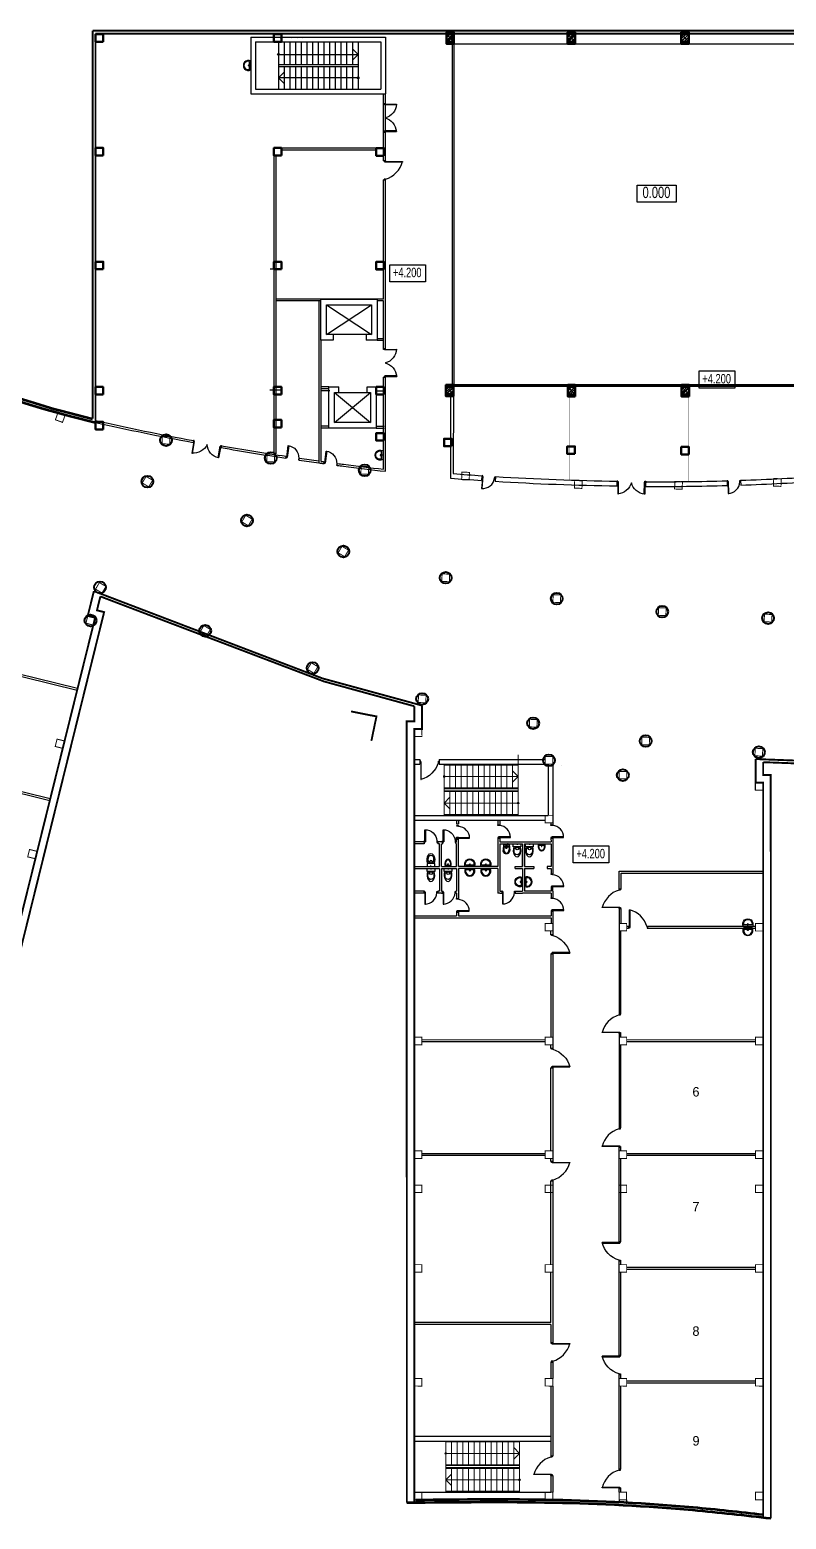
# Model space of a CAD drawing. Header units: millimetres. Extents: x 72758 to 367830, y 150032 to 293149.
# Drawn here: x 284293 to 324189, y 151058 to 229614 of the extents above; entities that cross this region are included whole.
import ezdxf

# ---------------------------------------------------------------- set-up
doc = ezdxf.new("R2010")
doc.units = ezdxf.units.MM
for name, color, linetype in [('2', 5, 'Continuous'), ('3', 7, 'Continuous'), ('4', 34, 'Continuous'), ('columns', 192, 'Continuous')]:
    doc.layers.add(name, color=color, linetype=linetype)
doc.styles.get("Standard").update_dxf_attribs({"font": 'Arial.ttf'})
doc.linetypes.add('ограждение1', pattern='A,0.25,-0.1,[133,ltypeshp.shx,S=0.1,R=0,X=-0.1,Y=0],-0.1,1', length=1.45)
pattern_1 = [(45, (-256826.88, 321865.63), (-70.710678, 70.710678), [])]

# ---------------------------------------------------------------- blocks, each defined once
blk = doc.blocks.new('Z$W@#52')
at = {"layer": 'columns', "lineweight": 0, "ltscale": 2000, "const_width": 50}
blk.add_lwpolyline([(22, 237), (225, 582), (569, 379), (366, 34), (22, 237)], dxfattribs=at)
blk = doc.blocks.new('Z$W@#11163')
at = {"layer": '4', "linetype": 'Continuous'}
for points in [[(39, 39), (39, 971), (70, 971), (70, 39)], [(0, 78), (39, 78), (39, 0), (0, 0)], [(1010, 78), (971, 78), (971, 0), (1010, 0)]]:
    blk.add_lwpolyline(points, close=True, dxfattribs=at)
blk.add_arc((-276, -289), 1298, 16.40182, 75.97331, dxfattribs=at)
blk = doc.blocks.new('A$C3D377017')
at = {"color": 7, "ltscale": 500}
blk.add_line((0, 200), (50, 200), dxfattribs=at)
at = {"layer": '3', "color": 1, "ltscale": 500}
for p, q in [((0, 400), (156, 400)), ((0, 0), (0, 400)), ((156, 400), (156, 0)), ((156, 0), (0, 0))]:
    blk.add_line(p, q, dxfattribs=at)
blk.add_circle((252, 203), 71.8, dxfattribs=at)
for centre, major_axis, ratio, start_param, end_param in [((340, 200), (-350, 0), 0.571429, 1.016241, 5.266944), ((373, 200), (214, 0), 0.738802, -1.570796, 4.712389)]:
    blk.add_ellipse(centre, major_axis=major_axis, ratio=ratio, start_param=start_param, end_param=end_param, dxfattribs=at)
blk = doc.blocks.new('A$C009F597E')
at = {"color": 7, "ltscale": 500}
blk.add_line((400, 270), (350, 270), dxfattribs=at)
at = {"layer": '3', "color": 1, "ltscale": 500}
for p, q in [((325, 63), (325, 477)), ((400, 33), (400, 508))]:
    blk.add_line(p, q, dxfattribs=at)
blk.add_circle((287, 273), 23.5, dxfattribs=at)
for centre, radius, start, end in [((270, 270), 270, 61.38775, 298.61225), ((250, 270), 220, 70.22754, 289.77246)]:
    blk.add_arc(centre, radius, start, end, dxfattribs=at)
blk = doc.blocks.new('Z$W@#9178')
at = {"layer": '2', "linetype": 'Continuous', "ltscale": 2500}
for p, q in [((0, 268), (0, 228)), ((25, 196), (0, 196)), ((0, 156), (25, 156)), ((25, 156), (25, 196)), ((25, 196), (25, 156)), ((35, 196), (35, 156)), ((35, 196), (40, 196)), ((35, 156), (35, 194)), ((35, 156), (40, 156)), ((50, 186), (50, 166)), ((96, 191), (147, 213)), ((105, 177), (151, 206)), ((127, 183), (137, 183)), ((127, 183), (165, 181)), ((127, 168), (165, 170)), ((139, 187), (182, 184)), ((139, 164), (182, 167)), ((145, 302), (311, 317)), ((145, 48), (145, 302)), ((145, 48), (311, 34)), ((147, 213), (151, 206))]:
    blk.add_line(p, q, dxfattribs=at)
for points in [[(0, 324), (346, 350)], [(0, 27), (0, 324)], [(0, 27), (346, 0)]]:
    blk.add_lwpolyline(points, dxfattribs=at)
for points in [[(63, 49, -0.110662), (66, 306)], [(346, 350, -1.078371), (346, 0)]]:
    blk.add_lwpolyline(points, format="xyb", dxfattribs=at)
for centre, radius in [((84, 175), 18.3), ((84, 175), 17.5), ((216, 175), 37.4), ((216, 175), 23.9)]:
    blk.add_circle(centre, radius, dxfattribs=at)
for centre, radius, start, end in [((30, 196), 5, 0, 180), ((30, 156), 5, 180, 0), ((40, 186), 10, 0, 90), ((40, 166), 10, 270, 0), ((324, 145), 172, 10.04543, 94.45212), ((324, 206), 172, 265.54788, 349.95457)]:
    blk.add_arc(centre, radius, start, end, dxfattribs=at)
at = {"layer": '2', "linetype": 'Continuous', "ltscale": 2500, "extrusion": (0, 0, -1)}
blk.add_ellipse((38, 174), major_axis=(0.3, 83.3), ratio=0.300033, start_param=-1.305923, end_param=4.49247, dxfattribs=at)
at = {"layer": '2', "linetype": 'Continuous', "ltscale": 2500}
for centre, major_axis, start_param, end_param in [((84, 175), (28.1, 0), 0.832748, 5.411077), ((84, 175), (25.3, 0), 1.164621, 5.118565), ((84, 175), (20.8, 0), 0.982441, 6.347884), ((82, 174), (16.2, 0), 0.695133, 6.63525), ((84, 175), (25.3, 0), 1.040674, 1.164621), ((149, 311), (138, 0), 4.306213, 4.366237), ((149, 40), (138, 0), 1.644019, 1.976972), ((84, 175), (25.3, 0), -1.164621, -0.872109), ((144, 267), (92, 0), 4.182266, 4.230046), ((130, 126), (46, 0), 1.645067, 2.269484), ((130, 225), (46, 0), 4.442851, 4.638118), ((149, 311), (138, 0), 4.529863, 4.639166), ((182, 175), (9.2, 0), -1.497573, 1.497573)]:
    blk.add_ellipse(centre, major_axis=major_axis, ratio=0.900621, start_param=start_param, end_param=end_param, dxfattribs=at)
blk.add_open_spline([(20, 196), (21, 200), (21, 205), (23, 220), (26, 229), (30, 239), (32, 242), (35, 246), (36, 247), (37, 248), (38, 248), (38, 248), (38, 248), (38, 248), (38, 248), (39, 248), (40, 248), (41, 247), (42, 245), (43, 244), (46, 240), (48, 235), (52, 224), (53, 218), (56, 199), (57, 187), (57, 161), (56, 148), (53, 128), (51, 120), (47, 110), (45, 107), (42, 103), (41, 102), (40, 101), (39, 100), (38, 100), (38, 100), (37, 100), (37, 100), (36, 101), (35, 102), (33, 104), (32, 106), (29, 112), (27, 117), (23, 131), (22, 138), (20, 149), (20, 151), (20, 156)], degree=3, knots=[4.997013, 4.997013, 4.997013, 4.997013, 5.174053, 5.174053, 5.649474, 5.649474, 5.875302, 5.875302, 6.10113, 6.10113, 6.246642, 6.246642, 6.283185, 6.283185, 6.283185, 6.434882, 6.434882, 6.586579, 6.586579, 6.738275, 6.738275, 7.051369, 7.051369, 7.364462, 7.364462, 7.858771, 7.858771, 8.35308, 8.35308, 8.738731, 8.738731, 8.996987, 8.996987, 9.191697, 9.191697, 9.342527, 9.342527, 9.493358, 9.493358, 9.644189, 9.644189, 9.795019, 9.795019, 9.94585, 9.94585, 10.291173, 10.291173, 10.636496, 10.636496, 10.723149, 10.723149, 10.723149, 10.723149], dxfattribs=at)
blk = doc.blocks.new('Z$W@#14592')
at = {"color": 7, "ltscale": 500}
blk.add_line((173, 1), (173, 49), dxfattribs=at)
at = {"layer": '3', "color": 1, "ltscale": 500}
for p, q in [((325, 1), (21, 0)), ((306, 73), (41, 72))]:
    blk.add_line(p, q, dxfattribs=at)
at = {"layer": '3', "color": 1, "ltscale": 500, "extrusion": (0, 0, -1)}
for centre, major_axis, start_param, end_param in [((173, 125), (1, -260), 1.071418, 5.211767), ((173, 125), (1, -260), 1.071418, 5.211767), ((173, 144), (1, -211), 1.225702, 5.057483), ((173, 144), (1, -211), 1.225702, 5.057483)]:
    blk.add_ellipse(centre, major_axis=major_axis, ratio=0.666667, start_param=start_param, end_param=end_param, dxfattribs=at)
blk.add_ellipse((171, 129), major_axis=(-0.1, 22.6), ratio=0.666667, dxfattribs=at)
blk.add_ellipse((171, 129), major_axis=(-0.1, 22.6), ratio=0.666667, dxfattribs=at)
blk = doc.blocks.new('A$C132F51F1')
at = {"layer": '4', "linetype": 'Continuous'}
for points in [[(810, 860), (0, 860), (0, 820), (810, 820)], [(760, 910), (760, 860), (860, 860), (860, 910)], [(760, 0), (760, 50), (860, 50), (860, 0)]]:
    blk.add_lwpolyline(points, close=True, dxfattribs=at)
blk.add_arc((810, 860), 810, 180, 266.46097, dxfattribs=at)
blk = doc.blocks.new('STRARROW')
at = {"color": 0, "linetype": 'ByBlock'}
for q in [(-0.5, -0.5), (0.5, -0.5)]:
    blk.add_line((0, 0), q, dxfattribs=at)
blk = doc.blocks.new('Z$W@#13317')
at = {"layer": 'columns', "lineweight": 50}
blk.add_lwpolyline([(400, 0), (0, 0), (0, 400), (400, 400)], close=True, dxfattribs=at)
blk.add_lwpolyline([(400, 0), (0, 0), (0, 400), (400, 400)], close=True, dxfattribs=at)
blk = doc.blocks.new('Z$W@#26179')
at = {"layer": 'columns', "ltscale": 1000}
h = blk.add_hatch(dxfattribs=at)
h.set_pattern_fill('ANSI31', color=256, scale=800, style=0)
h.set_pattern_definition(pattern_1)
h.paths.add_polyline_path([(200, 300), (400, 300), (400, 500), (0, 500), (0, 300)])
h.paths.add_polyline_path([(0, 100), (200, 100), (200, 300), (0, 300)])
h.paths.add_polyline_path([(200, 100), (400, 100), (400, 300), (200, 300)])
h = blk.add_hatch(dxfattribs=at)
h.set_pattern_fill('ANSI31', color=256, scale=800, style=0)
h.set_pattern_definition(pattern_1)
h.paths.add_polyline_path([(200, 300), (400, 300), (400, 500), (0, 500), (0, 300)])
h.paths.add_polyline_path([(0, 100), (200, 100), (200, 300), (0, 300)])
h.paths.add_polyline_path([(200, 100), (400, 100), (400, 300), (200, 300)])
for p, q in [((0, 100), (400, 500)), ((0, 500), (400, 100))]:
    blk.add_line(p, q, dxfattribs=at)
at = {"layer": 'columns', "lineweight": 50}
for points in [[(400, 0), (0, 0), (0, 600), (400, 600)], [(400, 0), (0, 0), (0, 600), (400, 600)], [(400, 100), (0, 100), (0, 500), (400, 500)], [(400, 100), (0, 100), (0, 500), (400, 500)]]:
    blk.add_lwpolyline(points, close=True, dxfattribs=at)
blk = doc.blocks.new('Z$W@#29020')
at = {"layer": '4', "linetype": 'Continuous'}
for points in [[(0, 78), (39, 78), (39, 0), (0, 0)], [(39, 39), (39, 671), (70, 671), (70, 39)], [(1471, 39), (1471, 671), (1440, 671), (1440, 39)], [(1510, 78), (1471, 78), (1471, 0), (1510, 0)]]:
    blk.add_lwpolyline(points, close=True, dxfattribs=at)
for centre, radius, start, end in [((-36, -151), 825, 16.0853, 84.76525), ((1508, -100), 772, 92.73026, 166.64395)]:
    blk.add_arc(centre, radius, start, end, dxfattribs=at)

msp = doc.modelspace()

# ---------------------------------------------------------------- linework, layer by layer
at = {"color": 0, "ltscale": 2000}
for p, q in [((306563, 229414), (306563, 210881)), ((306663, 229414), (306663, 210881)), ((295956, 229231), (303056, 229231)), ((295956, 229231), (295956, 226231)), ((296206, 228981), (302806, 228981)), ((296206, 228981), (296206, 226481)), ((297406, 228981), (297406, 226481)), ((297706, 228981), (297706, 227781)), ((298006, 228981), (298006, 227781)), ((298006, 228981), (298006, 227781)), ((298306, 228981), (298306, 227781)), ((298606, 228981), (298606, 227781)), ((298906, 228981), (298906, 227781)), ((299206, 228981), (299206, 227781)), ((299506, 228981), (299506, 227781)), ((299806, 228981), (299806, 227781)), ((300106, 228981), (300106, 227781)), ((300406, 228981), (300406, 227781)), ((300706, 228981), (300706, 227781)), ((301006, 228981), (301006, 227781)), ((301306, 228981), (301306, 227781)), ((301606, 228981), (301606, 226481)), ((302806, 228981), (302806, 226481)), ((303056, 229231), (303056, 226231)), ((297406, 227781), (301606, 227781)), ((297406, 227681), (301606, 227681)), ((297706, 227681), (297706, 226481)), ((298006, 227681), (298006, 226481)), ((298006, 227681), (298006, 226481)), ((298306, 227681), (298306, 226481)), ((298606, 227681), (298606, 226481)), ((298906, 227681), (298906, 226481)), ((299206, 227681), (299206, 226481)), ((299506, 227681), (299506, 226481)), ((299806, 227681), (299806, 226481)), ((300106, 227681), (300106, 226481)), ((300406, 227681), (300406, 226481)), ((300706, 227681), (300706, 226481)), ((301006, 227681), (301006, 226481)), ((301306, 227681), (301306, 226481)), ((296206, 226481), (302806, 226481)), ((295956, 226231), (303056, 226231)), ((302956, 222703), (302956, 226231)), ((303056, 222703), (303056, 226231)), ((297163, 223381), (297163, 207267)), ((297263, 222981), (297263, 207397)), ((302956, 215414), (302956, 221693)), ((303056, 212796), (303056, 221693)), ((302956, 215414), (299637, 215414)), ((302956, 215314), (302621, 215314)), ((302956, 212796), (302956, 215314)), ((302956, 206439), (302956, 211287)), ((303056, 206327), (303056, 211287)), ((336663, 210881), (306642, 210881)), ((306642, 210875), (336663, 210875)), ((306642, 210825), (336663, 210825)), ((287346, 198683), (287673, 200007)), ((287835, 198994), (288016, 199727)), ((288213, 198900), (280437, 167479)), ((287835, 198994), (288213, 198900)), ((287728, 198609), (280063, 167635)), ((287350, 198702), (287771, 198598)), ((279436, 196709), (286818, 194885)), ((279508, 196588), (286794, 194788)), ((304575, 193137), (304575, 193935)), ((304976, 192736), (304975, 193973)), ((304175, 193137), (304175, 188704)), ((304175, 193137), (304575, 193137)), ((304575, 151941), (304575, 192736)), ((304578, 192736), (304978, 192736)), ((304578, 192736), (304978, 192736)), ((304575, 191132), (304872, 191132)), ((304872, 191132), (304872, 190882)), ((305882, 191132), (311477, 191132)), ((305882, 191132), (305882, 190882)), ((311878, 190932), (311878, 187932)), ((322575, 189504), (322575, 191150)), ((322975, 190308), (322975, 190985)), ((322975, 190308), (322975, 190985)), ((278052, 190767), (285342, 188966)), ((278076, 190864), (285366, 189063)), ((304575, 190882), (304872, 190882)), ((305882, 190882), (311628, 190882)), ((311628, 190882), (311628, 188182)), ((311878, 190732), (311878, 187932)), ((323375, 190308), (322975, 190308)), ((323378, 151108), (323375, 190308)), ((322975, 189904), (322575, 189904)), ((322975, 189904), (322575, 189904)), ((322975, 151153), (322976, 189504)), ((304578, 188182), (311628, 188182)), ((304578, 187932), (311478, 187932)), ((315378, 185232), (322988, 185232)), ((315478, 184284), (315478, 185132)), ((315478, 185132), (322988, 185132)), ((315478, 182483), (315478, 183274)), ((304583, 182782), (311784, 182782)), ((315778, 182333), (315878, 182333)), ((316888, 182333), (322578, 182331)), ((315474, 177692), (315474, 182083)), ((315778, 182233), (315878, 182233)), ((316888, 182233), (322578, 182231)), ((311779, 180873), (311779, 176482)), ((311879, 180873), (311879, 175882)), ((311477, 176332), (304976, 176334)), ((311477, 176232), (304976, 176234)), ((315474, 176482), (315474, 176682)), ((315474, 171692), (315474, 176082)), ((322575, 176332), (315775, 176334)), ((322575, 176232), (315775, 176234)), ((311879, 175882), (311879, 175882)), ((311879, 174872), (311879, 169916)), ((315474, 170482), (315474, 170682)), ((311477, 170332), (304976, 170334)), ((311477, 170232), (304976, 170234)), ((315473, 165692), (315474, 170082)), ((322575, 170332), (315775, 170334)), ((322575, 170232), (315775, 170234)), ((311879, 168906), (311878, 160357)), ((315373, 159692), (315373, 164682)), ((315473, 164482), (315473, 164682)), ((322575, 164332), (315775, 164332)), ((322575, 164232), (315775, 164232)), ((315473, 159692), (315473, 164082)), ((311778, 161432), (304575, 161432)), ((311778, 161332), (304575, 161332)), ((311778, 161332), (311778, 160357)), ((311778, 159347), (311778, 158482)), ((311778, 158082), (311778, 154379)), ((311878, 158082), (311878, 154379)), ((315373, 153692), (315373, 158682)), ((315473, 158482), (315473, 158682)), ((315473, 153692), (315473, 158082)), ((322575, 158332), (315775, 158332)), ((322575, 158232), (315775, 158232)), ((304575, 155432), (311778, 155432)), ((304575, 155182), (311778, 155182)), ((311778, 153369), (311778, 152482)), ((311878, 153369), (311878, 152482)), ((304575, 152482), (311778, 152482)), ((315373, 152482), (315373, 152682)), ((315473, 152482), (315473, 152682)), ((315372, 152082), (315372, 151905)), ((315772, 152082), (315772, 151875))]:
    msp.add_line(p, q, dxfattribs=at)
at = {"color": 0, "ltscale": 1000}
for p, q in [((297499, 229172), (297499, 229172)), ((297499, 229172), (297499, 229172)), ((298099, 229172), (298099, 229172)), ((298399, 229173), (298399, 229172)), ((298699, 229173), (298699, 229172)), ((297563, 216981), (296963, 216981)), ((297560, 210601), (296960, 210601))]:
    msp.add_line(p, q, dxfattribs=at)
at = {"color": 0, "linetype": 'Continuous', "ltscale": 2000}
for p, q in [((306663, 228881), (336663, 228875)), ((302956, 225723), (303056, 225723)), ((302956, 224213), (303056, 224213)), ((297165, 223381), (303056, 223381)), ((297565, 223281), (302565, 223281)), ((297263, 222981), (297263, 207252)), ((303056, 222703), (302956, 222703)), ((303056, 221693), (302956, 221693)), ((299637, 215414), (297263, 215414)), ((299637, 215314), (297263, 215314)), ((299537, 215314), (299537, 210937)), ((299937, 213537), (302321, 215114)), ((299937, 215114), (302321, 213537)), ((299637, 213237), (299637, 210837)), ((300288, 213537), (300288, 213237)), ((302042, 213537), (302042, 213237)), ((302621, 213337), (302956, 213337)), ((302621, 213237), (302956, 213237)), ((302956, 212796), (303056, 212796)), ((299537, 210937), (299537, 207025)), ((299637, 210837), (299637, 207025)), ((300063, 210781), (299637, 210781)), ((300063, 210681), (299637, 210681)), ((300121, 210580), (299637, 210580)), ((300586, 210481), (300586, 210781)), ((302080, 210481), (302080, 210781)), ((302621, 210580), (302956, 210580)), ((303055, 211287), (302956, 211287)), ((306642, 210875), (306641, 210271)), ((300363, 208905), (302263, 210481)), ((300363, 210481), (302263, 208905)), ((306487, 210481), (306487, 205964)), ((306638, 210481), (306487, 210481)), ((306641, 210271), (306487, 210271)), ((306638, 210481), (306630, 206204)), ((300063, 208705), (299637, 208705)), ((300063, 208605), (299637, 208605)), ((302563, 208705), (302976, 208705)), ((302563, 208605), (302977, 208605)), ((292921, 207950), (292902, 207848)), ((294406, 207677), (294389, 207579)), ((297801, 207021), (297814, 207120)), ((298505, 206932), (298518, 207026)), ((299537, 207025), (299537, 206770)), ((299637, 207025), (299637, 206857)), ((299807, 206733), (299820, 206832)), ((300511, 206643), (300523, 206738)), ((308136, 206092), (308120, 205843)), ((308860, 206046), (308844, 205797)), ((321072, 205830), (321079, 205580)), ((321781, 205848), (321789, 205598)), ((315267, 205559), (315270, 205809)), ((316777, 205523), (316780, 205799)), ((304975, 192736), (304975, 193973)), ((306796, 187932), (306796, 187732)), ((306896, 187932), (306896, 187732)), ((308980, 187932), (308980, 187687)), ((309080, 187932), (309080, 187687)), ((311780, 187782), (311780, 187687)), ((311880, 187931), (311880, 187687)), ((306796, 187732), (306896, 187732)), ((306801, 187022), (306896, 187022)), ((306805, 186782), (306801, 187022)), ((306901, 185482), (306901, 187021)), ((308980, 187687), (309080, 187687)), ((308980, 186977), (308985, 185482)), ((308980, 186977), (309080, 186977)), ((309080, 186977), (309080, 186782)), ((311780, 187687), (311880, 187687)), ((311780, 186977), (311785, 186782)), ((311780, 186977), (311880, 186977)), ((311880, 186977), (311885, 185092)), ((305096, 186782), (304581, 186782)), ((305096, 186682), (304581, 186682)), ((305096, 186782), (305096, 186682)), ((306001, 186782), (305806, 186782)), ((305806, 186782), (305806, 186682)), ((305901, 186682), (305806, 186682)), ((305901, 185484), (305901, 186684)), ((306001, 185484), (306001, 186682)), ((306005, 186782), (306058, 186782)), ((306005, 186682), (306058, 186682)), ((306058, 186782), (306058, 186682)), ((306805, 186782), (306768, 186782)), ((306768, 186782), (306768, 186682)), ((306805, 186682), (306768, 186682)), ((306801, 185482), (306805, 186682)), ((309080, 186782), (310285, 186782)), ((309085, 186682), (309085, 184182)), ((309085, 186682), (310285, 186682)), ((310285, 186782), (311785, 186782)), ((310285, 186682), (310285, 185482)), ((310285, 185482), (310285, 186382)), ((310385, 186682), (310385, 185482)), ((310385, 186682), (311785, 186682)), ((311785, 186682), (311785, 185482)), ((304581, 185482), (305901, 185482)), ((306001, 185482), (306801, 185482)), ((306901, 185482), (306901, 185482)), ((308985, 185482), (306901, 185482)), ((309895, 185482), (310285, 185482)), ((309895, 185382), (309895, 185482)), ((310385, 185482), (310875, 185482)), ((310875, 185482), (310875, 185382)), ((311785, 185482), (311585, 185482)), ((311585, 185482), (311585, 185382)), ((304583, 185382), (305901, 185382)), ((305901, 185382), (305901, 184182)), ((306001, 185382), (306001, 184182)), ((306001, 185382), (306801, 185382)), ((306801, 185382), (306801, 184182)), ((308985, 185382), (306901, 185382)), ((306901, 185382), (306901, 183792)), ((308985, 185382), (308985, 184082)), ((309895, 185382), (310285, 185382)), ((310285, 185382), (310285, 184182)), ((310385, 185382), (310875, 185382)), ((310385, 185382), (310385, 184182)), ((311585, 185382), (311785, 185382)), ((311785, 185382), (311785, 185092)), ((311785, 185092), (311885, 185092)), ((315378, 184284), (315378, 185232)), ((305096, 184182), (304581, 184182)), ((305096, 184082), (304581, 184082)), ((305096, 184082), (305096, 184182)), ((305901, 184182), (305806, 184182)), ((305806, 184082), (305806, 184182)), ((305901, 184082), (305806, 184082)), ((305996, 184082), (305901, 184082)), ((306001, 184182), (306054, 184182)), ((306001, 184082), (306054, 184082)), ((306054, 184082), (306054, 184182)), ((306801, 184182), (306764, 184182)), ((306764, 184082), (306764, 184182)), ((306801, 184082), (306764, 184082)), ((306801, 184082), (306801, 183792)), ((309085, 184082), (308985, 184082)), ((309085, 184182), (309185, 184182)), ((309085, 184082), (309185, 184082)), ((309185, 184182), (309185, 184082)), ((309895, 184182), (310285, 184182)), ((309895, 184182), (309895, 184082)), ((309895, 184082), (310285, 184082)), ((311785, 184082), (310285, 184082)), ((311785, 184182), (310385, 184182)), ((311885, 184382), (311785, 184382)), ((311785, 184382), (311785, 184182)), ((311785, 184082), (311785, 183837)), ((311785, 183837), (311885, 183837)), ((311885, 184182), (311885, 184382)), ((311885, 184182), (311885, 183837)), ((315378, 184284), (315478, 184284)), ((306801, 183792), (306901, 183792)), ((306801, 183082), (306801, 182882)), ((306801, 183082), (306901, 183082)), ((306901, 183082), (306901, 182882)), ((311785, 183127), (311785, 182882)), ((311785, 183127), (311885, 183127)), ((311885, 183127), (311880, 181883)), ((315378, 183274), (315478, 183274)), ((315378, 183274), (315378, 177692)), ((304583, 182882), (306801, 182882)), ((306901, 182882), (311677, 182882)), ((311385, 182882), (311785, 182882)), ((311784, 182782), (311784, 182483)), ((315878, 182333), (315878, 182233)), ((311779, 181883), (311779, 182083)), ((311880, 181883), (311779, 181883)), ((311880, 180873), (311779, 180873)), ((315375, 177692), (315475, 177692)), ((311782, 175882), (311782, 176082)), ((315375, 176682), (315475, 176682)), ((315375, 176682), (315375, 171692)), ((311882, 175882), (311781, 175882)), ((311781, 170482), (311782, 174872)), ((311882, 174872), (311781, 174872)), ((315375, 171692), (315475, 171692)), ((315375, 170682), (315475, 170682)), ((315375, 165692), (315375, 170682)), ((311781, 169916), (311781, 170082)), ((311881, 169916), (311781, 169916)), ((311779, 164482), (311781, 168906)), ((311881, 168906), (311781, 168906)), ((315375, 165692), (315475, 165692)), ((315373, 164682), (315475, 164682)), ((311778, 161432), (311779, 164082)), ((311878, 160357), (311778, 160357)), ((315373, 159692), (315475, 159692)), ((311878, 159347), (311778, 159347)), ((311878, 159347), (311878, 158482)), ((315373, 158682), (315475, 158682)), ((311772, 154379), (311878, 154379)), ((311772, 153369), (311878, 153369)), ((315373, 153692), (315473, 153692)), ((315373, 152682), (315473, 152682))]:
    msp.add_line(p, q, dxfattribs=at)
at = {"color": 0, "lineweight": 13, "ltscale": 2000}
for p, q in [((310053, 191375), (310053, 188182)), ((306153, 190882), (306153, 188182)), ((306453, 190882), (306453, 189582)), ((306453, 190882), (306453, 189582)), ((306753, 190882), (306753, 189582)), ((307053, 190882), (307053, 189582)), ((307353, 190882), (307353, 189582)), ((307653, 190882), (307653, 189582)), ((307953, 190882), (307953, 189582)), ((308253, 190882), (308253, 189582)), ((308553, 190882), (308553, 189582)), ((308853, 190882), (308853, 189582)), ((309153, 190882), (309153, 189582)), ((309453, 190882), (309453, 189582)), ((309753, 190882), (309753, 189582)), ((306153, 189582), (310053, 189582)), ((306153, 189482), (310053, 189482)), ((306453, 189482), (306453, 188182)), ((306453, 189482), (306453, 188182)), ((306753, 189482), (306753, 188182)), ((307053, 189482), (307053, 188182)), ((307353, 189482), (307353, 188182)), ((307653, 189482), (307653, 188182)), ((307953, 189482), (307953, 188182)), ((308253, 189482), (308253, 188182)), ((308553, 189482), (308553, 188182)), ((308853, 189482), (308853, 188182)), ((309153, 189482), (309153, 188182)), ((309453, 189482), (309453, 188182)), ((309753, 189482), (309753, 188182)), ((306228, 155182), (306228, 152482)), ((306528, 155182), (306528, 153882)), ((306528, 155182), (306528, 153882)), ((306828, 155182), (306828, 153882)), ((307128, 155182), (307128, 153882)), ((307428, 155182), (307428, 153882)), ((307728, 155182), (307728, 153882)), ((308028, 155182), (308028, 153882)), ((308328, 155182), (308328, 153882)), ((308628, 155182), (308628, 153882)), ((308928, 155182), (308928, 153882)), ((309228, 155182), (309228, 153882)), ((309528, 155182), (309528, 153882)), ((309828, 155182), (309828, 153882)), ((310128, 155182), (310128, 152482)), ((306228, 153882), (310128, 153882)), ((306228, 153782), (310128, 153782)), ((306528, 153782), (306528, 152482)), ((306528, 153782), (306528, 152482)), ((306828, 153782), (306828, 152482)), ((307128, 153782), (307128, 152482)), ((307428, 153782), (307428, 152482)), ((307728, 153782), (307728, 152482)), ((308028, 153782), (308028, 152482)), ((308328, 153782), (308328, 152482)), ((308628, 153782), (308628, 152482)), ((308928, 153782), (308928, 152482)), ((309228, 153782), (309228, 152482)), ((309528, 153782), (309528, 152482)), ((309828, 153782), (309828, 152482))]:
    msp.add_line(p, q, dxfattribs=at)
at = {"color": 0, "linetype": 'ограждение1', "lineweight": 13, "ltscale": 400}
for p, q in [((306153, 190832), (310053, 190832)), ((306153, 189632), (310053, 189632)), ((306153, 189432), (310053, 189432)), ((306153, 188232), (310053, 188232)), ((306228, 155132), (310128, 155132)), ((306228, 153932), (310128, 153932)), ((306228, 153732), (310128, 153732)), ((306228, 152532), (310128, 152532))]:
    msp.add_line(p, q, dxfattribs=at)
at = {"color": 0}
for p, q in [((312337, 190822), (312337, 190822)), ((312337, 190822), (312337, 190822)), ((311379, 187932), (311380, 187931))]:
    msp.add_line(p, q, dxfattribs=at)
at = {"color": 0, "ltscale": 2000, "const_width": 100}
for points in [[(340099, 229564), (287607, 229564)], [(339983, 229414), (287757, 229414)], [(293453, 229564), (340099, 229564)], [(287673, 200007), (299738, 195402), (304975, 193973)], [(288016, 199727), (299803, 195245), (304575, 193935)], [(322575, 191150), (328538, 190927), (334038, 190992), (340877, 191490)], [(322975, 190985), (328536, 190777), (334044, 190842), (340762, 191331)]]:
    msp.add_lwpolyline(points, dxfattribs=at)
at = {"color": 0, "linetype": 'Continuous', "ltscale": 2000}
for points, const_width in [([(287607, 210600), (287607, 229564)], 100), ([(287607, 209095), (287607, 229564)], 100), ([(287757, 210520), (287757, 229414)], 100), ([(287757, 208905), (287757, 229414)], 100), ([(312663, 210281), (312663, 205870)], 10), ([(312763, 210281), (312763, 205867)], 10), ([(318955, 210281), (318955, 205808)], 10), ([(319055, 210281), (319055, 205809)], 10), ([(280064, 167635), (287739, 198607), (287350, 198702), (287673, 200007)], 100), ([(288016, 199727), (287835, 198994), (288213, 198900), (280437, 167479)], 100), ([(301237, 193662), (302577, 193398), (302310, 192110)], 100), ([(304575, 193935), (304575, 193137), (304175, 193137), (304178, 151937)], 100), ([(304575, 151941), (304575, 192736), (304975, 192736), (304975, 193973)], 100), ([(322575, 191150), (322575, 189904), (322975, 189904), (322975, 151156)], 100), ([(323378, 151108), (323375, 190308), (322975, 190308), (322975, 190985)], 100)]:
    msp.add_lwpolyline(points, dxfattribs=dict(at, const_width=const_width))
at = {"color": 0, "ltscale": 75}
for points in [[(297406, 228317), (301606, 228317)], [(301606, 227081), (297406, 227081)]]:
    msp.add_lwpolyline(points, dxfattribs=at)
at = {"color": 0, "linetype": 'Continuous', "ltscale": 500}
msp.add_lwpolyline([(316331, 221414), (318379, 221414), (318379, 220515), (316331, 220515)], close=True, dxfattribs=at)
at = {"color": 0, "linetype": 'Continuous', "ltscale": 2000}
for points in [[(303284, 217223), (305158, 217223), (305158, 216320), (303284, 216320)], [(299937, 215114), (302321, 215114), (302321, 213537), (299937, 213537), (299937, 215114)], [(319605, 211620), (321479, 211620), (321479, 210717), (319605, 210717)], [(312960, 186573), (314834, 186573), (314834, 185670), (312960, 185670)]]:
    msp.add_lwpolyline(points, close=True, dxfattribs=at)
for points in [[(300288, 213237), (299637, 213237), (299637, 215414), (302621, 215414), (302621, 213237), (302042, 213237)], [(302080, 210781), (302563, 210781), (302563, 208605), (300063, 208605), (300063, 210781), (300586, 210781)], [(302080, 210481), (302263, 210481), (302263, 208905), (300363, 208905), (300363, 210481), (302080, 210481)]]:
    msp.add_lwpolyline(points, dxfattribs=at)
at = {"color": 0, "lineweight": 13, "ltscale": 2000}
msp.add_lwpolyline([(306153, 190232), (310053, 190232)], dxfattribs=at)
at = {"color": 0, "lineweight": 13, "ltscale": 75}
for points in [[(310053, 188832), (306153, 188832)], [(306228, 154532), (310128, 154532)], [(310128, 153132), (306228, 153132)]]:
    msp.add_lwpolyline(points, dxfattribs=at)
at = {"color": 0, "ltscale": 1000}
for centre in [(297406, 228317), (301606, 227081)]:
    msp.add_circle(centre, 47, dxfattribs=at)
at = {"color": 0, "lineweight": 40, "ltscale": 2000}
for centre in [(291478, 207968), (297002, 207026), (301961, 206379), (290498, 205784), (290498, 205784), (295749, 203732), (295749, 203732), (300831, 202098), (300831, 202098), (287998, 200208), (306230, 200711), (312088, 199612), (287497, 198460), (317650, 198924), (323233, 198583), (293543, 197914), (299212, 195951), (304988, 194324), (310845, 193039), (316775, 192101), (322746, 191512), (311674, 191082), (315572, 190301)]:
    msp.add_circle(centre, 310, dxfattribs=at)
at = {"color": 0, "lineweight": 13, "ltscale": 1000}
for centre in [(306153, 190232), (310053, 188832), (306228, 154532), (310128, 153132)]:
    msp.add_circle(centre, 47, dxfattribs=at)
at = {"color": 0, "linetype": 'Continuous', "lineweight": 70, "ltscale": 2000}
for centre, radius, start, end in [((299735, 259795), 52280, 241.76564, 256.75616), ((299730, 259775), 52110, 241.74291, 256.54736)]:
    msp.add_arc(centre, radius, start, end, dxfattribs=at)
at = {"color": 0, "ltscale": 2000}
for radius, start, end in [(143499, 257.33596, 259.43165), (143599, 257.33596, 259.43165), (143599, 260.03457, 261.41401), (143499, 260.03457, 261.41345), (143599, 261.69734, 262.11392), (143499, 261.69677, 262.10839), (143599, 262.11392, 262.22255), (143499, 262.1487, 262.22255), (143599, 262.50584, 262.63524), (143499, 262.50584, 262.63544), (143499, 262.63544, 263.48439), (143599, 262.63524, 263.5291)]:
    msp.add_arc((319239, 349011), radius, start, end, dxfattribs=at)
at = {"color": 0, "linetype": 'Continuous', "ltscale": 2000}
for centre, radius, start, end in [((317151, 341657), 136111, 265.50634, 266.19555), ((317151, 341657), 135861, 265.55837, 266.19551), ((317151, 341657), 135861, 266.50136, 269.20678), ((317143, 341384), 135611, 269.84654, 271.65993), ((317143, 341384), 135611, 271.95991, 273.80348), ((317143, 341384), 135861, 271.95935, 273.80348), ((317151, 341657), 136111, 266.50084, 269.20678), ((317143, 341384), 135861, 269.84536, 271.65993)]:
    msp.add_arc(centre, radius, start, end, dxfattribs=at)
at = {"color": 0, "linetype": 'Continuous', "lineweight": 70, "ltscale": 2000}
for points, knots in [([(304178, 151937), (306762, 151963), (311791, 152015), (318201, 151696), (322005, 151264), (323378, 151108)], [0, 0, 0, 0, 7750.532793, 15087.078207, 19233.271905, 19233.271905, 19233.271905, 19233.271905]), ([(304650, 152083), (307084, 152107), (311962, 152156), (318080, 151848), (321743, 151442), (322975, 151304)], [0, 0, 0, 0, 7299.770418, 14636.315832, 18355.698169, 18355.698169, 18355.698169, 18355.698169])]:
    msp.add_open_spline(points, degree=3, knots=knots, dxfattribs=at)

# ---------------------------------------------------------------- block references
at = {"color": 0, "linetype": 'Continuous', "lineweight": -3, "ltscale": 2000}
for p in [(306263, 228881), (306263, 228881), (312657, 228881), (318657, 228881), (306241, 210287), (312663, 210281), (318663, 210281)]:
    msp.add_blockref('Z$W@#26179', p, dxfattribs=at)
at = {"color": 0, "linetype": 'Continuous', "lineweight": 50, "ltscale": 2000}
for p in [(287764, 228979), (297165, 228981), (287766, 222981), (297165, 222981), (302566, 222969), (287766, 216981), (297165, 216981), (302565, 216981), (302566, 216969), (287763, 210381), (297163, 210381), (302563, 210381), (297163, 208639), (287763, 208539), (302563, 207947), (306144, 207646), (312642, 207244), (318656, 207214)]:
    msp.add_blockref('Z$W@#13317', p, dxfattribs=at)
at = {"color": 0, "ltscale": 75, "xscale": -600, "yscale": 600, "zscale": 600}
for p, rotation in [((301606, 228317), 270), ((297406, 227081), 90)]:
    msp.add_blockref('STRARROW', p, dxfattribs=dict(at, rotation=rotation))
at = {"color": 0, "ltscale": 500}
msp.add_blockref('A$C009F597E', (295556, 227461), dxfattribs=at)
at = {"color": 0, "linetype": 'Continuous', "lineweight": 50, "ltscale": 2000, "xscale": -1}
for p, rotation in [((302956, 224213), 270.0000250929411), ((302977, 211286), 270.8192339729164), ((292921, 207950), 169.843969009273), ((315270, 205809), 179.6105510605851)]:
    msp.add_blockref('Z$W@#29020', p, dxfattribs=dict(at, rotation=rotation))
at = {"color": 0, "lineweight": 0, "ltscale": 2000}
for name, p, rotation in [('Z$W@#11163', (302978, 222703), 270), ('Z$W@#52', (285665, 208808), 10.48088561116451), ('Z$W@#52', (291362, 207557), 27.96757113452296), ('Z$W@#52', (296885, 206616), 27.96757113452296), ('Z$W@#52', (301845, 205968), 27.96757113452296), ('Z$W@#52', (307161, 205667), 27.96757113452296), ('Z$W@#52', (313108, 205223), 27.96757113452296), ('Z$W@#52', (318392, 205176), 27.96757113452296), ('Z$W@#52', (323605, 205330), 27.96757113452296), ('Z$W@#52', (306114, 200300), 27.96757113452296), ('Z$W@#52', (311972, 199201), 27.96757113452296), ('Z$W@#52', (287303, 198080), 16.78716492484225), ('Z$W@#52', (317534, 198513), 27.96757113452296), ('Z$W@#52', (323117, 198173), 27.96757113452296), ('Z$W@#52', (304871, 193913), 27.96757113452296), ('Z$W@#52', (310732, 192628), 27.96757113452296), ('Z$W@#52', (304680, 192121), 30.50000000059653), ('Z$W@#52', (316658, 191690), 27.96757113452296), ('Z$W@#52', (285681, 191581), 16.50000000218586), ('Z$W@#52', (322629, 191101), 27.96757113452296), ('Z$W@#52', (311579, 190666), 30.49999999724518), ('Z$W@#52', (311579, 190666), 30.49999999724518), ('Z$W@#52', (311582, 190666), 30.50000000101857), ('Z$W@#52', (315477, 189885), 30.49999999724518), ('Z$W@#52', (322677, 189289), 30.49999999724518), ('Z$W@#52', (322677, 189289), 30.49999999724518), ('Z$W@#52', (311580, 187566), 30.50000000101857), ('Z$W@#52', (284229, 185760), 16.50000000218586), ('Z$W@#11163', (315457, 183274), 90), ('Z$W@#52', (311577, 181868), 30.49999999724518), ('Z$W@#52', (315477, 181868), 30.49999999724518), ('Z$W@#52', (322677, 181867), 30.49999999724518), ('Z$W@#11163', (315454, 176682), 90), ('Z$W@#52', (304677, 175867), 30.49999999724518), ('Z$W@#52', (311579, 175867), 30.49999999724518), ('Z$W@#52', (315477, 175867), 30.49999999724518), ('Z$W@#52', (322677, 175867), 30.49999999724518), ('Z$W@#11163', (315454, 170682), 90), ('Z$W@#52', (304677, 169867), 30.49999999724518), ('Z$W@#52', (304677, 169867), 30.49999999724518), ('Z$W@#52', (311579, 169867), 30.49999999724518), ('Z$W@#52', (315477, 169867), 30.49999999724518), ('Z$W@#52', (322677, 169867), 30.49999999724518), ('Z$W@#11163', (311803, 169916), 270), ('Z$W@#52', (304677, 168067), 30.49999999724518), ('Z$W@#52', (311579, 168067), 30.49999999724518), ('Z$W@#52', (315477, 168067), 30.49999999724518), ('Z$W@#52', (315477, 168067), 30.49999999724518), ('Z$W@#52', (315477, 168067), 30.49999999724518), ('Z$W@#52', (322677, 168067), 30.49999999724518), ('Z$W@#52', (304679, 163867), 30.49999999724518), ('Z$W@#52', (311579, 163867), 30.49999999724518), ('Z$W@#52', (315477, 163867), 30.49999999724518), ('Z$W@#52', (322677, 163867), 30.49999999724518), ('Z$W@#11163', (311800, 160357), 270), ('Z$W@#52', (304679, 157867), 30.49999999724518), ('Z$W@#52', (311579, 157867), 30.49999999724518), ('Z$W@#52', (315477, 157867), 30.49999999724518), ('Z$W@#52', (322677, 157867), 30.49999999724518), ('Z$W@#11163', (311851, 153369), 90), ('Z$W@#11163', (315451, 152682), 90), ('Z$W@#52', (304677, 151867), 30.49999999724518), ('Z$W@#52', (311576, 151867), 30.49999999724518), ('Z$W@#52', (315474, 151867), 30.49999999724518), ('Z$W@#52', (322677, 151867), 30.49999999724518)]:
    msp.add_blockref(name, p, dxfattribs=dict(at, rotation=rotation))
at = {"color": 0, "linetype": 'Continuous', "ltscale": 2000}
for p, xscale, yscale, zscale, rotation in [((298590, 207598), -0.7802200000378047, 0.7802199999041477, 0.78022, 82.7650906612474), ((300595, 207309), -0.7802200000378047, 0.7802199999041632, 0.78022, 82.7650906612474), ((308794, 205367), 0.7802200000131008, 0.7802200000131008, 0.7802200000131008, 84.87718672545515), ((321799, 205177), 0.7802200000158865, 0.7802200000158865, 0.7802200000158865, 91.47458491266093), ((305805, 187425), -0.7802199999568984, 0.7802199999568984, 0.78022, 90), ((306763, 187425), -0.7802199999568984, 0.7802199999568984, 0.78022, 90), ((307489, 187642), 0.7802200000733137, 0.7802200000733137, 0.7802200000733137, 180), ((309649, 187687), 0.7802200000733137, 0.7802200000733137, 0.7802200000733137, 180), ((312451, 187687), 0.7802200000733137, 0.7802200000733137, 0.7802200000733137, 180), ((312456, 185092), 0.7802200000733137, 0.7802200000733137, 0.7802200000733137, 180), ((305806, 183498), 0.7802199999568984, 0.7802199999568984, 0.7802199999568984, 90), ((306764, 183498), 0.7802199999568984, 0.7802199999568984, 0.7802199999568984, 90), ((309895, 183511), 0.7802199999568984, 0.7802199999568984, 0.7802199999568984, 90), ((312456, 183837), 0.7802200000733137, 0.7802200000733137, 0.7802200000733137, 180), ((307472, 183792), 0.7802200000733137, 0.7802200000733137, 0.7802200000733137, 180)]:
    msp.add_blockref('A$C132F51F1', p, dxfattribs=dict(at, xscale=xscale, yscale=yscale, zscale=zscale, rotation=rotation))
at = {"color": 0, "ltscale": 500, "xscale": -1}
for name, p, rotation in [('A$C009F597E', (302506, 207449), 180), ('A$C3D377017', (305251, 185482), 270), ('A$C009F597E', (307771, 185882), 90), ('A$C009F597E', (308614, 185882), 90), ('A$C009F597E', (309885, 184945), 180), ('A$C009F597E', (322439, 182724), 90)]:
    msp.add_blockref(name, p, dxfattribs=dict(at, rotation=rotation))
at = {"color": 0, "lineweight": 0, "ltscale": 2000}
for name, p in [('Z$W@#52', (290202, 205476)), ('Z$W@#52', (290202, 205476)), ('Z$W@#52', (295454, 203424)), ('Z$W@#52', (295454, 203424)), ('Z$W@#52', (300536, 201790)), ('Z$W@#52', (300536, 201790)), ('Z$W@#52', (287739, 199875)), ('Z$W@#52', (293247, 197606)), ('Z$W@#52', (298917, 195643)), ('Z$W@#11163', (315878, 182230))]:
    msp.add_blockref(name, p, dxfattribs=at)
at = {"color": 0, "lineweight": 0, "ltscale": 2000, "xscale": -1}
for p, rotation in [((304872, 191046), 180), ((311801, 180873), 270), ((311803, 174872), 270), ((315453, 165692), 90), ((315453, 159692), 90)]:
    msp.add_blockref('Z$W@#11163', p, dxfattribs=dict(at, rotation=rotation))
at = {"color": 0, "lineweight": 13, "ltscale": 75, "xscale": -600, "yscale": 600, "zscale": 600}
for p, rotation in [((310053, 190232), 270), ((306153, 188832), 90), ((310128, 154532), 270), ((306228, 153132), 90)]:
    msp.add_blockref('STRARROW', p, dxfattribs=dict(at, rotation=rotation))
at = {"color": 0}
for name, p, rotation in [('Z$W@#9178', (309254, 186682), 270), ('Z$W@#14592', (311463, 186683), 180)]:
    msp.add_blockref(name, p, dxfattribs=dict(at, rotation=rotation))
at = {"color": 0, "ltscale": 500}
for name, p, rotation in [('A$C3D377017', (309794, 186682), 270), ('A$C3D377017', (310444, 186682), 270), ('A$C3D377017', (305251, 185382), 270), ('A$C3D377017', (306151, 185382), 270), ('A$C009F597E', (307771, 184982), 90), ('A$C009F597E', (308614, 184982), 90), ('A$C009F597E', (310784, 184940), 180), ('A$C009F597E', (322439, 181840), 90)]:
    msp.add_blockref(name, p, dxfattribs=dict(at, rotation=rotation))
at = {"color": 0, "xscale": -1}
msp.add_blockref('Z$W@#14592', (306527, 185481), dxfattribs=at)

# ---------------------------------------------------------------- texts
at = {"color": 0, "linetype": 'Continuous', "ltscale": 500, "width": 0.7}
for s, height, p in [('0.000', 600, (316611, 220738)), ('+4.200', 500, (303445, 216564)), ('+4.200', 500, (319767, 210961)), ('+4.200', 500, (313122, 185913))]:
    msp.add_text(s, height=height, dxfattribs=at).set_placement(p)
at = {"color": 0, "linetype": 'Continuous', "ltscale": 500, "char_height": 500, "width": 5609.69, "attachment_point": 1}
for s, insert in [('\\fruss.shx;\\C256;6', (319243, 173851)), ('\\fruss.shx;\\C256;7', (319243, 167792)), ('\\fruss.shx;\\C256;8', (319243, 161229)), ('\\fruss.shx;9', (319246, 155443))]:
    msp.add_mtext(s, dxfattribs=dict(at, insert=insert))

doc.saveas('drawing.dxf')
